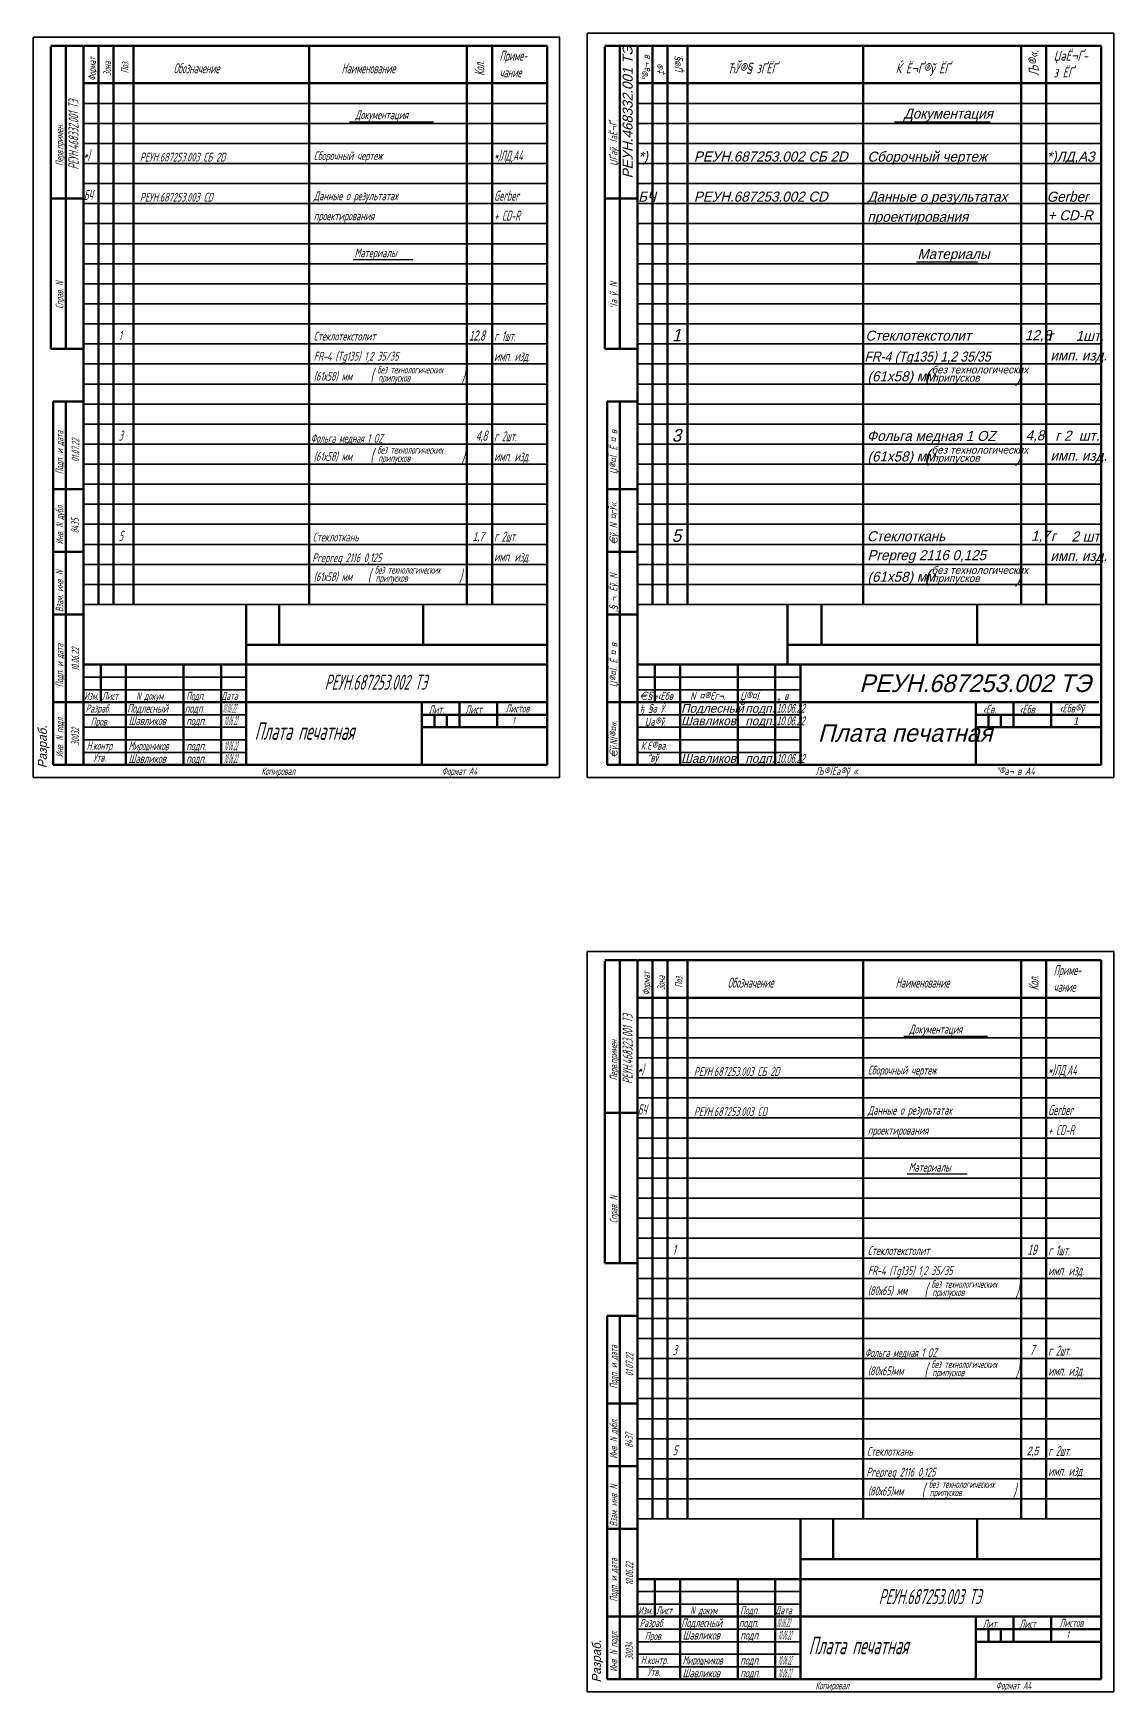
# Model space of a CAD drawing. Extents: x 22867 to 26480, y -1330 to -524.
# Drawn here: x 22867 to 23298, y -1308 to -646 of the extents above; entities that cross this region are included whole.
import ezdxf

# ---------------------------------------------------------------- set-up
doc = ezdxf.new("R2010")
doc.units = 0
doc.header["$MEASUREMENT"] = 0
doc.layers.get('0').update_dxf_attribs({"linetype": 'CONTINUOUS', "lineweight": 50})
doc.layers.add('CONTUR', color=7, linetype='CONTINUOUS', lineweight=50)
doc.layers.add('DIM', color=1, linetype='CONTINUOUS', lineweight=35)
doc.layers.add('TEXT', color=1, linetype='CONTINUOUS')
doc.styles.add('ECKD', font='ec5cdwin.shx', dxfattribs={"oblique": 15})
doc.styles.add('ESKD', font='eskd', dxfattribs={"width": 0.9, "oblique": 15, "height": 4})
doc.styles.add('GOST', font='GOST.shx', dxfattribs={"width": 0.7, "oblique": 15})

msp = doc.modelspace()

# ---------------------------------------------------------------- linework, layer by layer
for p, q in [((22952.126, -874.449), (22952.126, -898.449)), ((22965.246, -874.449), (22965.246, -890.504)), ((23022.592, -874.449), (23022.592, -890.504)), ((23167.904, -874.449), (23167.904, -898.449)), ((23181.462, -874.449), (23181.462, -890.504)), ((23243.563, -874.449), (23243.563, -890.504)), ((22952.126, -890.504), (23072.126, -890.504)), ((23167.904, -890.504), (23293.098, -890.504)), ((23173.098, -1239.345), (23173.098, -1263.345)), ((23186.218, -1239.345), (23186.218, -1255.4)), ((23243.563, -1239.345), (23243.563, -1255.4)), ((23173.098, -1255.4), (23293.098, -1255.4))]:
    msp.add_line(p, q)
at = {"layer": 'CONTUR'}
for p, q in [((22886.86, -651.449), (22874.126, -651.449)), ((22874.126, -651.822), (22874.126, -712.449)), ((22880.126, -772.449), (22880.126, -651.449)), ((22887.126, -938.449), (22887.126, -651.449)), ((22887.126, -651.449), (23072.126, -651.449)), ((22893.126, -651.449), (22893.126, -874.449)), ((22899.126, -651.449), (22899.126, -874.449)), ((22907.126, -651.449), (22907.126, -874.449)), ((22977.126, -651.449), (22977.126, -874.449)), ((23040.126, -651.449), (23040.126, -874.449)), ((23050.126, -651.449), (23050.126, -874.449)), ((23072.126, -651.449), (23072.126, -938.449)), ((23107.832, -651.449), (23095.098, -651.449)), ((23095.098, -651.822), (23095.098, -712.449)), ((23101.098, -772.449), (23101.098, -651.449)), ((23108.098, -651.449), (23293.098, -651.449)), ((23108.098, -938.449), (23108.098, -651.449)), ((23114.098, -651.449), (23114.098, -874.449)), ((23120.098, -651.449), (23120.098, -874.449)), ((23128.098, -651.449), (23128.098, -874.449)), ((23198.098, -651.449), (23198.098, -874.449)), ((23261.098, -651.449), (23261.098, -874.449)), ((23271.098, -651.449), (23271.098, -874.449)), ((23293.098, -651.449), (23293.098, -938.449)), ((23293.098, -651.449), (23293.098, -938.449)), ((22887.126, -666.449), (23072.126, -666.449)), ((23108.098, -666.449), (23293.098, -666.449)), ((22874.126, -712.449), (22874.126, -772.449)), ((22887.126, -712.449), (22874.126, -712.449)), ((22874.126, -712.449), (22887.126, -712.449)), ((23095.098, -712.449), (23108.098, -712.449)), ((23108.098, -712.449), (23095.098, -712.449)), ((23095.098, -712.449), (23095.098, -772.449)), ((22874.126, -772.449), (22887.126, -772.449)), ((22887.126, -772.449), (22880.126, -772.449)), ((23095.098, -772.449), (23108.098, -772.449)), ((23108.098, -772.449), (23101.098, -772.449)), ((22875.126, -828.449), (22875.126, -793.449)), ((22875.126, -793.449), (22887.126, -793.449)), ((22880.126, -793.449), (22880.126, -938.449)), ((23096.098, -828.449), (23096.098, -793.449)), ((23096.098, -793.449), (23108.098, -793.449)), ((23101.098, -793.449), (23101.098, -938.449)), ((22875.126, -853.449), (22875.126, -828.449)), ((22887.126, -828.449), (22875.126, -828.449)), ((22875.126, -828.449), (22887.126, -828.449)), ((23096.098, -853.449), (23096.098, -828.449)), ((23096.098, -828.449), (23108.098, -828.449)), ((23108.098, -828.449), (23096.098, -828.449)), ((22875.126, -878.449), (22875.126, -853.449)), ((22887.126, -853.449), (22875.126, -853.449)), ((22875.126, -853.449), (22887.126, -853.449)), ((23096.098, -878.449), (23096.098, -853.449)), ((23096.098, -853.449), (23108.098, -853.449)), ((23108.098, -853.449), (23096.098, -853.449)), ((22875.126, -913.449), (22875.126, -878.449)), ((22887.126, -878.449), (22875.126, -878.449)), ((22875.126, -878.449), (22887.126, -878.449)), ((23096.098, -878.449), (23108.098, -878.449)), ((23108.098, -878.449), (23096.098, -878.449)), ((23096.098, -913.449), (23096.098, -878.449)), ((22887.126, -898.449), (23072.126, -898.449)), ((22894.126, -913.449), (22894.126, -898.449)), ((22904.126, -898.449), (22904.126, -938.449)), ((22927.126, -938.449), (22927.126, -898.449)), ((22942.126, -938.449), (22942.126, -898.449)), ((22952.126, -938.449), (22952.126, -898.449)), ((23108.098, -898.449), (23293.098, -898.449)), ((23115.098, -913.449), (23115.098, -898.449)), ((23125.098, -898.449), (23125.098, -938.449)), ((23148.098, -938.449), (23148.098, -898.449)), ((23163.098, -938.449), (23163.098, -898.449)), ((23173.098, -938.449), (23173.098, -898.449)), ((22875.126, -938.449), (22875.126, -913.449)), ((22887.126, -913.449), (22875.126, -913.449)), ((22875.126, -913.449), (22887.126, -913.449)), ((22887.126, -913.449), (23072.126, -913.449)), ((23022.126, -938.449), (23022.126, -913.449)), ((23022.126, -918.449), (23072.126, -918.449)), ((23027.126, -918.449), (23027.126, -923.449)), ((23032.126, -918.449), (23032.126, -923.449)), ((23037.126, -913.449), (23037.126, -923.449)), ((23052.126, -913.449), (23052.126, -923.449)), ((23096.098, -938.449), (23096.098, -913.449)), ((23096.098, -913.449), (23108.098, -913.449)), ((23108.098, -913.449), (23096.098, -913.449)), ((23108.098, -913.449), (23292.098, -913.449)), ((23243.098, -938.449), (23243.098, -913.449)), ((23243.098, -918.449), (23293.098, -918.449)), ((23248.098, -918.449), (23248.098, -923.449)), ((23253.098, -918.449), (23253.098, -923.449)), ((23258.098, -913.449), (23258.098, -923.449)), ((23273.098, -913.449), (23273.098, -923.449)), ((23022.126, -923.449), (23072.126, -923.449)), ((23243.098, -923.449), (23293.098, -923.449)), ((22887.126, -938.449), (22875.126, -938.449)), ((23072.126, -938.449), (22887.126, -938.449)), ((23108.098, -938.449), (23096.098, -938.449)), ((23293.098, -938.449), (23108.098, -938.449)), ((23293.098, -938.449), (23108.098, -938.449)), ((23107.832, -1016.345), (23095.098, -1016.345)), ((23095.098, -1016.718), (23095.098, -1077.345)), ((23101.098, -1137.345), (23101.098, -1016.345)), ((23108.098, -1303.345), (23108.098, -1016.345)), ((23108.098, -1016.345), (23293.098, -1016.345)), ((23114.098, -1016.345), (23114.098, -1239.345)), ((23120.098, -1016.345), (23120.098, -1239.345)), ((23128.098, -1016.345), (23128.098, -1239.345)), ((23198.098, -1016.345), (23198.098, -1239.345)), ((23261.098, -1016.345), (23261.098, -1239.345)), ((23271.098, -1016.345), (23271.098, -1239.345)), ((23293.098, -1016.345), (23293.098, -1303.345)), ((23108.098, -1031.345), (23293.098, -1031.345)), ((23095.098, -1077.345), (23095.098, -1137.345)), ((23108.098, -1077.345), (23095.098, -1077.345)), ((23095.098, -1077.345), (23108.098, -1077.345)), ((23095.098, -1137.345), (23108.098, -1137.345)), ((23108.098, -1137.345), (23101.098, -1137.345)), ((23096.098, -1193.345), (23096.098, -1158.345)), ((23096.098, -1158.345), (23108.098, -1158.345)), ((23101.098, -1158.345), (23101.098, -1303.345)), ((23096.098, -1218.345), (23096.098, -1193.345)), ((23108.098, -1193.345), (23096.098, -1193.345)), ((23096.098, -1193.345), (23108.098, -1193.345)), ((23096.098, -1243.345), (23096.098, -1218.345)), ((23108.098, -1218.345), (23096.098, -1218.345)), ((23096.098, -1218.345), (23108.098, -1218.345)), ((23096.098, -1278.345), (23096.098, -1243.345)), ((23108.098, -1243.345), (23096.098, -1243.345)), ((23096.098, -1243.345), (23108.098, -1243.345)), ((23108.098, -1263.345), (23293.098, -1263.345)), ((23115.098, -1278.345), (23115.098, -1263.345)), ((23125.098, -1263.345), (23125.098, -1303.345)), ((23148.098, -1303.345), (23148.098, -1263.345)), ((23163.098, -1303.345), (23163.098, -1263.345)), ((23173.098, -1303.345), (23173.098, -1263.345)), ((23096.098, -1303.345), (23096.098, -1278.345)), ((23108.098, -1278.345), (23096.098, -1278.345)), ((23096.098, -1278.345), (23108.098, -1278.345)), ((23108.098, -1278.345), (23293.098, -1278.345)), ((23243.098, -1303.345), (23243.098, -1278.345)), ((23243.098, -1283.345), (23293.098, -1283.345)), ((23248.098, -1283.345), (23248.098, -1288.345)), ((23253.098, -1283.345), (23253.098, -1288.345)), ((23258.098, -1278.345), (23258.098, -1288.345)), ((23273.098, -1278.345), (23273.098, -1288.345)), ((23243.098, -1288.345), (23293.098, -1288.345)), ((23108.098, -1303.345), (23096.098, -1303.345)), ((23293.098, -1303.345), (23108.098, -1303.345))]:
    msp.add_line(p, q, dxfattribs=at)
at = {"layer": 'DIM'}
for p, q in [((22867.126, -943.449), (22867.126, -648.075)), ((22867.126, -648.075), (23077.126, -648.075)), ((23077.095, -943.449), (23077.095, -648.075)), ((23088.098, -943.449), (23088.098, -646.449)), ((23088.098, -646.449), (23298.098, -646.449)), ((23088.098, -646.449), (23298.098, -646.449)), ((23088.098, -943.449), (23088.098, -646.449)), ((23298.098, -646.449), (23298.098, -943.449)), ((23298.098, -646.449), (23298.098, -943.449)), ((22887.126, -674.449), (23072.126, -674.449)), ((23108.098, -674.449), (23293.098, -674.449)), ((22887.126, -682.449), (23072.126, -682.449)), ((23108.098, -682.449), (23293.098, -682.449)), ((22887.126, -690.449), (23072.126, -690.449)), ((23108.098, -690.449), (23293.098, -690.449)), ((22887.126, -698.449), (23072.126, -698.449)), ((23108.098, -698.449), (23293.098, -698.449)), ((22887.126, -706.449), (23072.126, -706.449)), ((23108.098, -706.449), (23293.098, -706.449)), ((22887.126, -714.449), (23072.126, -714.449)), ((23108.098, -714.449), (23293.098, -714.449)), ((22887.126, -722.449), (23072.126, -722.449)), ((23108.098, -722.449), (23293.098, -722.449)), ((22887.126, -730.449), (23072.126, -730.449)), ((23108.098, -730.449), (23293.098, -730.449)), ((22887.126, -738.449), (23072.126, -738.449)), ((23108.098, -738.449), (23293.098, -738.449)), ((22887.126, -746.449), (23072.126, -746.449)), ((23108.098, -746.449), (23293.098, -746.449)), ((22887.126, -754.449), (23072.126, -754.449)), ((23108.098, -754.449), (23293.098, -754.449)), ((22887.126, -762.449), (23072.126, -762.449)), ((23108.098, -762.449), (23293.098, -762.449)), ((22887.126, -770.449), (23072.126, -770.449)), ((23108.098, -770.449), (23293.098, -770.449)), ((22887.126, -778.449), (23072.126, -778.449)), ((23108.098, -778.449), (23293.098, -778.449)), ((22887.126, -786.449), (23072.126, -786.449)), ((23108.098, -786.449), (23293.098, -786.449)), ((22887.126, -794.449), (23072.126, -794.449)), ((23108.098, -794.449), (23293.098, -794.449)), ((22887.126, -802.449), (23072.126, -802.449)), ((23108.098, -802.449), (23293.098, -802.449)), ((22887.126, -810.449), (23072.126, -810.449)), ((23108.098, -810.449), (23293.098, -810.449)), ((22887.126, -818.449), (23072.126, -818.449)), ((23108.098, -818.449), (23293.098, -818.449)), ((22887.126, -826.449), (23072.126, -826.449)), ((23108.098, -826.449), (23293.098, -826.449)), ((22887.126, -834.449), (23072.126, -834.449)), ((23108.098, -834.449), (23293.098, -834.449)), ((22887.126, -842.449), (23072.126, -842.449)), ((23108.098, -842.449), (23293.098, -842.449)), ((22887.126, -850.449), (23072.126, -850.449)), ((23108.098, -850.449), (23293.098, -850.449)), ((22887.126, -858.449), (23072.126, -858.449)), ((23108.098, -858.449), (23293.098, -858.449)), ((22887.126, -866.449), (23072.126, -866.449)), ((23108.098, -866.449), (23293.098, -866.449)), ((22887.126, -874.449), (23072.126, -874.449)), ((23108.098, -874.449), (23293.098, -874.449)), ((22887.126, -903.449), (22952.126, -903.449)), ((23108.098, -903.449), (23173.098, -903.449)), ((22887.126, -908.449), (22952.126, -908.449)), ((23108.098, -908.449), (23173.098, -908.449)), ((22887.126, -918.449), (22952.126, -918.449)), ((23108.098, -918.449), (23173.098, -918.449)), ((22887.126, -923.449), (22952.126, -923.449)), ((23108.098, -923.449), (23173.098, -923.449)), ((22887.126, -928.449), (22952.126, -928.449)), ((23108.098, -928.449), (23173.098, -928.449)), ((22887.126, -933.449), (22952.126, -933.449)), ((23108.098, -933.449), (23173.098, -933.449)), ((23108.098, -938.449), (23108.098, -933.449)), ((23077.095, -943.449), (22867.126, -943.449)), ((23298.098, -943.449), (23088.098, -943.449)), ((23298.098, -943.449), (23088.098, -943.449)), ((23088.098, -1308.345), (23088.098, -1012.972)), ((23088.098, -1012.972), (23298.098, -1012.972)), ((23298.067, -1308.345), (23298.067, -1012.972)), ((23108.098, -1039.345), (23293.098, -1039.345)), ((23108.098, -1047.345), (23293.098, -1047.345)), ((23108.098, -1055.345), (23293.098, -1055.345)), ((23108.098, -1063.345), (23293.098, -1063.345)), ((23108.098, -1071.345), (23293.098, -1071.345)), ((23108.098, -1079.345), (23293.098, -1079.345)), ((23108.098, -1087.345), (23293.098, -1087.345)), ((23108.098, -1095.345), (23293.098, -1095.345)), ((23108.098, -1103.345), (23293.098, -1103.345)), ((23108.098, -1111.345), (23293.098, -1111.345)), ((23108.098, -1119.345), (23293.098, -1119.345)), ((23108.098, -1127.345), (23293.098, -1127.345)), ((23108.098, -1135.345), (23293.098, -1135.345)), ((23108.098, -1143.345), (23293.098, -1143.345)), ((23108.098, -1151.345), (23293.098, -1151.345)), ((23108.098, -1159.345), (23293.098, -1159.345)), ((23108.098, -1167.345), (23293.098, -1167.345)), ((23108.098, -1175.345), (23293.098, -1175.345)), ((23108.098, -1183.345), (23293.098, -1183.345)), ((23108.098, -1191.345), (23293.098, -1191.345)), ((23108.098, -1199.345), (23293.098, -1199.345)), ((23108.098, -1207.345), (23293.098, -1207.345)), ((23108.098, -1215.345), (23293.098, -1215.345)), ((23108.098, -1223.345), (23293.098, -1223.345)), ((23108.098, -1231.345), (23293.098, -1231.345)), ((23108.098, -1239.345), (23293.098, -1239.345)), ((23108.098, -1268.345), (23173.098, -1268.345)), ((23108.098, -1273.345), (23173.098, -1273.345)), ((23108.098, -1283.345), (23173.098, -1283.345)), ((23108.098, -1288.345), (23173.098, -1288.345)), ((23108.098, -1293.345), (23173.098, -1293.345)), ((23108.098, -1298.345), (23173.098, -1298.345)), ((23298.067, -1308.345), (23088.098, -1308.345))]:
    msp.add_line(p, q, dxfattribs=at)
at = {"layer": 'DIM', "linetype": 'Continuous'}
for q in [(23298.098, -646.449), (23088.098, -943.449)]:
    msp.add_line((23088.098, -646.449), q, dxfattribs=at)
at = {"layer": 'TEXT'}
for p, q in [((22993.331, -681.773), (23026.812, -681.773)), ((23210.633, -681.773), (23248.76, -681.773)), ((22994.754, -736.797), (23018.595, -736.793)), ((23219.424, -737.633), (23243.934, -737.633)), ((23214.303, -1046.67), (23247.784, -1046.67)), ((23215.725, -1101.693), (23239.567, -1101.69))]:
    msp.add_line(p, q, dxfattribs=at)

# ---------------------------------------------------------------- texts
at = {"layer": 'DIM', "style": 'ECKD', "oblique": 15}
msp.add_text('РЕУН.468332.001 ТЭ', height=4, rotation=90, dxfattribs=at).set_placement((23106.2, -704.394))
at = {"layer": 'DIM', "style": 'ESKD', "oblique": 15}
for s, height, width, p in [('Љ®«.', 4, 0.9, (23268.098, -663.449)), ('”®а¬\xa0в', 3, 0.8, (23113.098, -665.449)), ('‡®\xad\xa0', 3, 0.8, (23119.098, -663.449)), ('Џ®§.', 3, 0.8, (23126.098, -662.449)), ('ЏҐаў. ЇаЁ¬Ґ\xad.', 3, 0.9, (23100.098, -699.449)), ('‘Їа\xa0ў. N', 3, 0.9, (23100.098, -756.449)), ('Џ®¤Ї. Ё ¤\xa0в\xa0', 3, 0.8, (23100.098, -822.449)), ('€\xadў. N ¤гЎ«.', 3, 0.8, (23100.098, -850.449)), ('‚§\xa0¬. Ё\xadў. N', 3, 0.8, (23100.098, -877.449)), ('Џ®¤Ї. Ё ¤\xa0в\xa0', 3, 0.8, (23100.098, -907.449)), ('€\xadў.NЇ®¤«.', 3, 0.8, (23100.098, -935.449))]:
    msp.add_text(s, height=height, rotation=90, dxfattribs=dict(at, width=width)).set_placement(p)
at = {"layer": 'DIM', "oblique": 15}
for s, height, style, width, p in [('ЏаЁ¬Ґ-', 4, 'ESKD', 0.9, (23274.098, -657.449)), ('ЋЎ®§\xad\xa0зҐ\xadЁҐ', 4, 'ESKD', 0.9, (23144.098, -662.449)), ('Ќ\xa0Ё¬Ґ\xad®ў\xa0\xadЁҐ', 4, 'ESKD', 0.9, (23211.098, -662.449)), ('з\xa0\xadЁҐ', 4, 'ESKD', 0.9, (23274.098, -664.115)), ('FR-4 (Tg135) 1,2 35/35', 4, 'ECKD', 0.9, (23198.638, -777.502)), ('(', 5, 'GOST', 0.7, (23001.579, -785.486)), ('без технологических', 3, 'GOST', 0.7, (23004.368, -782.241)), (')', 5, 'GOST', 0.7, (23037.993, -785.703)), ('припусков', 3, 'GOST', 0.7, (23004.729, -785.492)), ('(', 5, 'GOST', 0.7, (23001.579, -817.486)), ('без технологических', 3, 'GOST', 0.7, (23004.368, -814.241)), (')', 5, 'GOST', 0.7, (23037.993, -817.703)), ('припусков', 3, 'GOST', 0.7, (23004.729, -817.492)), ('(', 5, 'GOST', 0.7, (23000.53, -865.355)), ('без технологических', 3, 'GOST', 0.7, (23003.319, -862.11)), (')', 5, 'GOST', 0.7, (23036.944, -865.572)), ('припусков', 3, 'GOST', 0.7, (23003.68, -865.361)), ('ђ\xa0§а\xa0Ў.', 3.2, 'ESKD', 0.8, (23109.017, -917.557)), ('€§¬', 3.132, 'ESKD', 0.8, (23109.058, -912.511)), ('‹Ёбв', 3.132, 'ESKD', 0.8, (23116.105, -912.511)), ('N ¤®Єг¬.', 3.132, 'ESKD', 0.8, (23129.135, -912.511)), ('Џ®¤Ї.', 3.2, 'ESKD', 0.8, (23149.094, -912.506)), ('„\xa0в\xa0', 3.2, 'ESKD', 0.8, (23163.921, -912.506)), ('Џа®ў.', 3.2, 'ESKD', 0.8, (23111.037, -922.769)), ('10.06.22', 3.5, 'ECKD', 0.6, (23163.539, -917.635)), ('10.06.22', 3.5, 'ECKD', 0.6, (23163.539, -922.635)), ('‹Ёв.', 3.2, 'ESKD', 0.8, (23245.839, -917.909)), ('‹Ёбв', 3.2, 'ESKD', 0.8, (23260.458, -917.909)), ('‹Ёбв®ў', 3.2, 'ESKD', 0.8, (23276.45, -917.505)), ('Ќ.Є®\xadва.', 3.2, 'ESKD', 0.8, (23109.421, -932.386)), ('“вў.', 3.2, 'ESKD', 0.8, (23112.086, -937.145)), ('10.06.22', 3.5, 'ECKD', 0.6, (23163.539, -937.635)), ('Љ®ЇЁа®ў\xa0«', 3, 'ESKD', 0.8, (23179.098, -942.449)), ('”®а¬\xa0в A4', 3, 'ESKD', 0.8, (23251.098, -942.449)), ('(', 5, 'GOST', 0.7, (23222.551, -1150.383)), ('без технологических', 3, 'GOST', 0.7, (23225.34, -1147.137)), (')', 5, 'GOST', 0.7, (23258.965, -1150.599)), ('припусков', 3, 'GOST', 0.7, (23225.701, -1150.388)), ('(', 5, 'GOST', 0.7, (23222.551, -1182.383)), ('без технологических', 3, 'GOST', 0.7, (23225.34, -1179.137)), (')', 5, 'GOST', 0.7, (23258.965, -1182.599)), ('припусков', 3, 'GOST', 0.7, (23225.701, -1182.388)), ('без технологических', 3, 'GOST', 0.7, (23224.291, -1227.006)), ('(', 5, 'GOST', 0.7, (23221.502, -1230.252)), ('припусков', 3, 'GOST', 0.7, (23224.652, -1230.257)), (')', 5, 'GOST', 0.7, (23257.916, -1230.468))]:
    msp.add_text(s, height=height, dxfattribs=dict(at, style=style, width=width)).set_placement(p)
at = {"layer": 'DIM', "style": 'ECKD', "oblique": 15}
for s, height, p in [('РЕУН.687253.002 СБ 2D', 4, (23130.617, -697.666)), ('РЕУН.687253.002 CD ', 4, (23130.617, -713.666)), ('Стеклотекстолит ', 4, (23198.998, -769.143)), ('12,8', 4, (23262.632, -768.975)), ('г', 4, (23271.987, -769.269)), ('1шт.', 4, (23282.904, -769.246)), ('имп. изд.', 4, (23272.829, -777.063)), ('(', 5, (23222.551, -785.486)), ('без технологических', 3, (23225.34, -782.241)), (')', 5, (23258.965, -785.703)), ('(61х58) мм', 4, (23199.874, -785.375)), ('припусков', 3, (23225.701, -785.492)), ('Фольга медная 1 OZ', 4, (23199.634, -809.187)), ('4,8', 4, (23262.93, -808.939)), ('г 2  шт.', 4, (23274.758, -809.063)), ('(61х58) мм', 4, (23199.874, -817.375)), ('(', 5, (23222.551, -817.486)), ('без технологических', 3, (23225.34, -814.241)), (')', 5, (23258.965, -817.703)), ('имп. изд.', 4, (23272.829, -817.063)), ('припусков', 3, (23225.701, -817.492)), ('Стеклоткань', 4, (23199.634, -849.187)), ('1,7', 4, (23265.093, -849.029)), ('г', 4, (23273.027, -849.086)), ('2 шт.', 4, (23281.213, -849.309)), ('Prepreg 2116 0,125', 4, (23199.85, -856.751)), ('(', 5, (23222.551, -865.486)), ('без технологических', 3, (23225.34, -862.241)), (')', 5, (23258.965, -865.703)), ('имп. изд.', 4, (23272.829, -857.063)), ('(61х58) мм', 4, (23199.874, -865.375)), ('припусков', 3, (23225.701, -865.492)), ('РЕУН.687253.002 ТЭ', 7, (23196.577, -909.366)), ('Подлесный', 3.5, (23125.539, -917.635)), ('Шавликов', 3.5, (23125.539, -922.635)), ('подп.', 3.5, (23151.159, -917.635)), ('подп.', 3.5, (23151.159, -922.635)), ('Плата печатная', 7, (23180.048, -929.213)), ('Шавликов', 3.5, (23125.539, -937.635)), ('подп.', 3.5, (23151.159, -937.635))]:
    msp.add_text(s, height=height, dxfattribs=at).set_placement(p)
at = {"layer": 'TEXT', "oblique": 15}
for s, height, style, width, p in [('Приме-', 4, 'GOST', 0.7, (23053.126, -657.449)), ('Обозначение', 4, 'GOST', 0.7, (22923.126, -662.449)), ('Наименование', 4, 'GOST', 0.7, (22990.126, -662.449)), ('чание', 4, 'GOST', 0.7, (23053.126, -664.115)), ('Документация', 3.5, 'GOST', 0.7, (22995.516, -680.77)), ('*)', 4, 'GOST', 0.7, (22887.226, -697.038)), ('РЕУН.687253.003 СБ 2D', 3.5, 'GOST', 0.7, (22909.645, -697.666)), ('Сборочный чертеж', 3.5, 'GOST', 0.7, (22979.009, -697.115)), ('*)ЛД,А4', 4, 'GOST', 0.7, (23050.939, -697.309)), ('БЧ', 4, 'GOST', 0.7, (22887.226, -713.038)), ('РЕУН.687253.003 CD', 3.5, 'GOST', 0.7, (22909.645, -713.666)), ('Данные о результатах', 3.5, 'GOST', 0.7, (22979.009, -713.115)), ('Gerber', 4, 'GOST', 0.7, (23050.939, -713.309)), ('проектирования ', 3.5, 'GOST', 0.7, (22979.009, -721.115)), ('+ CD-R', 4, 'GOST', 0.7, (23050.939, -721.309)), ('Материалы', 3.5, 'GOST', 0.7, (22995.27, -735.844)), ('1', 4, 'GOST', 0.7, (22901.226, -769.038)), ('Стеклотекстолит ', 3.5, 'GOST', 0.7, (22979.009, -769.115)), ('12,8', 4, 'ECKD', 0.6, (23040.938, -769.119)), ('г 1шт.', 4, 'GOST', 0.7, (23050.939, -769.309)), ('FR-4 (Tg135) 1,2 35/35', 3.5, 'GOST', 0.7, (22979.009, -777.115)), ('имп. изд.', 4, 'GOST', 0.7, (23050.939, -777.309)), ('(61х58) мм', 3.5, 'GOST', 0.7, (22979.009, -785.115)), ('3', 4, 'GOST', 0.7, (22901.226, -809.038)), ('Фольга медная 1 OZ', 3.5, 'GOST', 0.65, (22977.822, -809.878)), ('4,8', 4, 'ECKD', 0.6, (23043.683, -809.06)), ('г 2шт.', 4, 'GOST', 0.7, (23050.939, -809.309)), ('(61х58) мм', 3.5, 'GOST', 0.7, (22979.009, -817.115)), ('имп. изд.', 4, 'GOST', 0.7, (23050.939, -817.309)), ('5', 4, 'GOST', 0.7, (22901.226, -849.038)), ('Стеклоткань', 3.5, 'GOST', 0.7, (22978.612, -849.264)), ('1,7', 3.5, 'ECKD', 0.7, (23042.37, -849.089)), ('г 2шт.', 4, 'GOST', 0.7, (23050.939, -849.309)), ('Prepreg 2116 0,125', 3.5, 'GOST', 0.7, (22978.426, -857.524)), ('имп. изд.', 4, 'GOST', 0.7, (23050.939, -857.309)), ('(61х58) мм', 3.5, 'GOST', 0.7, (22979.009, -865.115)), ('РЕУН.687253.002 ТЭ', 6, 'GOST', 0.7, (22983.347, -908.464)), ('Изм.', 3.132, 'GOST', 0.7, (22887.433, -912.511)), ('Лист', 3.132, 'GOST', 0.7, (22894.558, -912.511)), ('N докум.', 3.132, 'GOST', 0.7, (22908.164, -912.511)), ('Подп.', 3.2, 'GOST', 0.7, (22928.122, -912.506)), ('Дата', 3.2, 'GOST', 0.7, (22942.126, -912.506)), ('Разраб.', 3.2, 'GOST', 0.7, (22888.046, -917.557)), ('Пров.', 3.2, 'GOST', 0.7, (22890.065, -922.769)), ('Подлесный', 3.5, 'GOST', 0.7, (22904.567, -917.635)), ('Шавликов', 3.5, 'GOST', 0.7, (22905.155, -922.586)), ('подп.', 3.5, 'GOST', 0.7, (22927.567, -917.635)), ('10.06.22', 3.5, 'GOST', 0.35, (22942.567, -917.635)), ('10.06.22', 3.5, 'GOST', 0.35, (22943.155, -922.586)), ('Лит.', 3.2, 'GOST', 0.7, (23024.867, -917.909)), ('Лист', 3.2, 'GOST', 0.7, (23039.486, -917.909)), ('Листов', 3.2, 'GOST', 0.7, (23055.478, -917.505)), ('1', 3, 'GOST', 0.7, (23058.119, -922.293)), ('подп.', 3.5, 'GOST', 0.7, (22928.155, -922.586)), ('Плата печатная', 7, 'GOST', 0.7, (22955.436, -928.449)), ('Н.контр.', 3.2, 'GOST', 0.7, (22888.449, -932.386)), ('Мирошников', 3.5, 'GOST', 0.6, (22905.155, -932.586)), ('подп.', 3.5, 'GOST', 0.7, (22928.155, -932.586)), ('10.06.22', 3.5, 'GOST', 0.35, (22943.155, -932.586)), ('Утв.', 3.2, 'GOST', 0.7, (22891.115, -937.145)), ('Шавликов', 3.5, 'GOST', 0.7, (22905.155, -937.67)), ('подп.', 3.5, 'GOST', 0.7, (22928.155, -937.67)), ('10.06.22', 3.5, 'GOST', 0.35, (22943.155, -937.67)), ('Копировал', 3, 'GOST', 0.7, (22958.126, -942.449)), ('Формат А4', 3, 'GOST', 0.7, (23030.126, -942.449)), ('Приме-', 4, 'GOST', 0.7, (23274.098, -1022.345)), ('Обозначение', 4, 'GOST', 0.7, (23144.098, -1027.345)), ('Наименование', 4, 'GOST', 0.7, (23211.098, -1027.345)), ('чание', 4, 'GOST', 0.7, (23274.098, -1029.012)), ('Документация', 3.5, 'GOST', 0.7, (23216.488, -1045.667)), ('*)', 4, 'GOST', 0.7, (23108.198, -1061.935)), ('Сборочный чертеж', 3.5, 'GOST', 0.7, (23199.981, -1062.012)), ('*)ЛД,А4', 4, 'GOST', 0.7, (23271.911, -1062.206)), ('РЕУН.687253.003 СБ 2D', 3.5, 'GOST', 0.7, (23130.617, -1062.562)), ('БЧ', 4, 'GOST', 0.7, (23108.198, -1077.935)), ('РЕУН.687253.003 CD', 3.5, 'GOST', 0.7, (23130.617, -1078.562)), ('Данные о результатах', 3.5, 'GOST', 0.7, (23199.981, -1078.012)), ('Gerber', 4, 'GOST', 0.7, (23271.911, -1078.206)), ('проектирования ', 3.5, 'GOST', 0.7, (23199.981, -1086.012)), ('+ CD-R', 4, 'GOST', 0.7, (23271.911, -1086.206)), ('Материалы', 3.5, 'GOST', 0.7, (23216.242, -1100.741)), ('1', 4, 'GOST', 0.7, (23122.198, -1133.935)), ('Стеклотекстолит ', 3.5, 'GOST', 0.7, (23199.981, -1134.012)), ('19', 4, 'ECKD', 0.6, (23263.666, -1133.947)), ('г 1шт.', 4, 'GOST', 0.7, (23271.911, -1134.206)), ('FR-4 (Tg135) 1,2 35/35', 3.5, 'GOST', 0.7, (23199.981, -1142.012)), ('имп. изд.', 4, 'GOST', 0.7, (23271.911, -1142.206)), ('(80х65) мм', 3.5, 'GOST', 0.7, (23199.981, -1150.012)), ('3', 4, 'GOST', 0.7, (23122.198, -1173.935)), ('Фольга медная 1 OZ', 3.5, 'GOST', 0.65, (23198.793, -1174.775)), ('7', 4, 'ECKD', 0.6, (23264.654, -1173.956)), ('г 2шт.', 4, 'GOST', 0.7, (23271.911, -1174.206)), ('(80х65)мм', 3.5, 'GOST', 0.7, (23199.981, -1182.012)), ('имп. изд.', 4, 'GOST', 0.7, (23271.911, -1182.206)), ('5', 4, 'GOST', 0.7, (23122.198, -1213.935)), ('Стеклоткань', 3.5, 'GOST', 0.7, (23199.584, -1214.16)), ('2,5', 3.5, 'ECKD', 0.7, (23263.342, -1213.986)), ('г 2шт.', 4, 'GOST', 0.7, (23271.911, -1214.206)), ('Prepreg 2116 0,125', 3.5, 'GOST', 0.7, (23199.398, -1222.421)), ('имп. изд.', 4, 'GOST', 0.7, (23271.911, -1222.206)), ('(80х65)мм', 3.5, 'GOST', 0.7, (23199.981, -1230.012)), ('РЕУН.687253.003 ТЭ', 6, 'GOST', 0.7, (23204.319, -1273.36)), ('Изм.', 3.132, 'GOST', 0.7, (23108.405, -1277.408)), ('Лист', 3.132, 'GOST', 0.7, (23115.53, -1277.408)), ('N докум.', 3.132, 'GOST', 0.7, (23129.135, -1277.408)), ('Подп.', 3.2, 'GOST', 0.7, (23149.094, -1277.403)), ('Дата', 3.2, 'GOST', 0.7, (23163.098, -1277.403)), ('Разраб.', 3.2, 'GOST', 0.7, (23109.017, -1282.454)), ('Подлесный', 3.5, 'GOST', 0.7, (23125.539, -1282.531)), ('Шавликов', 3.5, 'GOST', 0.7, (23126.127, -1287.482)), ('подп.', 3.5, 'GOST', 0.7, (23148.539, -1282.531)), ('10.06.22', 3.5, 'GOST', 0.35, (23163.539, -1282.531)), ('10.06.22', 3.5, 'GOST', 0.35, (23164.127, -1287.482)), ('Лит.', 3.2, 'GOST', 0.7, (23245.839, -1282.805)), ('Лист', 3.2, 'GOST', 0.7, (23260.458, -1282.805)), ('Листов', 3.2, 'GOST', 0.7, (23276.45, -1282.401)), ('Пров.', 3.2, 'GOST', 0.7, (23111.037, -1287.666)), ('подп.', 3.5, 'GOST', 0.7, (23149.127, -1287.482)), ('Плата печатная', 7, 'GOST', 0.7, (23176.408, -1293.345)), ('1', 3, 'GOST', 0.7, (23279.091, -1287.19)), ('Н.контр.', 3.2, 'GOST', 0.7, (23109.421, -1297.282)), ('Мирошников', 3.5, 'GOST', 0.6, (23126.127, -1297.482)), ('подп.', 3.5, 'GOST', 0.7, (23149.127, -1297.482)), ('10.06.22', 3.5, 'GOST', 0.35, (23164.127, -1297.482)), ('Утв.', 3.2, 'GOST', 0.7, (23112.086, -1302.041)), ('Шавликов', 3.5, 'GOST', 0.7, (23126.127, -1302.566)), ('подп.', 3.5, 'GOST', 0.7, (23149.127, -1302.566)), ('10.06.22', 3.5, 'GOST', 0.35, (23164.127, -1302.566)), ('Копировал', 3, 'GOST', 0.7, (23179.098, -1307.345)), ('Формат А4', 3, 'GOST', 0.7, (23251.098, -1307.345))]:
    msp.add_text(s, height=height, dxfattribs=dict(at, style=style, width=width)).set_placement(p)
at = {"layer": 'TEXT', "style": 'GOST', "oblique": 15, "width": 0.7}
for s, height, p in [('Формат', 3, (22892.126, -665.449)), ('Зона', 3, (22898.126, -663.449)), ('Поз.', 3, (22905.126, -662.449)), ('Кол.', 4, (23047.126, -663.449)), ('РЕУН.468332.001 ТЭ', 4, (22885.197, -700.863)), ('Перв.примен.', 3, (22879.126, -699.449)), ('Справ. N', 3, (22879.126, -756.449)), ('Подп. и дата', 3, (22879.126, -822.449)), ('01.07.22', 3, (22885.477, -817.524)), ('Инв. N дубл.', 3, (22879.126, -850.449)), ('8435', 3, (22885.306, -846.075)), ('Взам. инв. N', 3, (22879.126, -877.449)), ('Подп. и дата', 3, (22879.126, -907.449)), ('10.06.22', 3, (22885.444, -900.962)), ('Инв. N подл.', 3, (22879.126, -935.449)), ('30032', 3, (22885.381, -930.73)), ('Формат', 3, (23113.098, -1030.345)), ('Зона', 3, (23119.098, -1028.345)), ('Поз.', 3, (23126.098, -1027.345)), ('Кол.', 4, (23268.098, -1028.345)), ('РЕУН.468323.001 ТЭ', 4, (23106.169, -1065.76)), ('Перв.примен.', 3, (23100.098, -1064.345)), ('Справ. N', 3, (23100.098, -1121.345)), ('Подп. и дата', 3, (23100.098, -1187.345)), ('01.07.22', 3, (23106.449, -1182.42)), ('Инв. N дубл.', 3, (23100.098, -1215.345)), ('8437', 3, (23106.277, -1210.972)), ('Взам. инв. N', 3, (23100.098, -1242.345)), ('Подп. и дата', 3, (23100.098, -1272.345)), ('10.06.22', 3, (23106.416, -1265.858)), ('Инв. N подл.', 3, (23100.098, -1300.345)), ('30034', 3, (23106.353, -1295.627))]:
    msp.add_text(s, height=height, rotation=90, dxfattribs=at).set_placement(p)
at = {"layer": 'TEXT', "style": 'ECKD', "oblique": 15}
for s, height, p in [('Документация', 4, (23214.293, -680.525)), ('*)', 4, (23108.4, -697.688)), ('Сборочный чертеж', 4, (23199.837, -697.705)), ('*)ЛД,А3', 4, (23271.4, -697.688)), ('БЧ', 4, (23108.4, -713.688)), ('Данные о результатах', 4, (23199.837, -713.705)), ('Gerber', 4, (23271.337, -713.705)), ('проектирования ', 4, (23199.837, -721.705)), ('+ CD-R', 4, (23271.736, -721.145)), ('Материалы', 4, (23219.79, -736.563)), ('1', 5, (23121.809, -769.439)), ('3', 5, (23121.809, -809.439)), ('5', 5, (23121.809, -849.439)), ('1', 3, (23281.727, -922.412))]:
    msp.add_text(s, height=height, dxfattribs=at).set_placement(p)
for p in [(22872.543, -939.754), (23093.515, -1304.65)]:
    msp.add_text('Разраб.', height=3.5, rotation=90, dxfattribs=at).set_placement(p)

doc.saveas('drawing.dxf')
